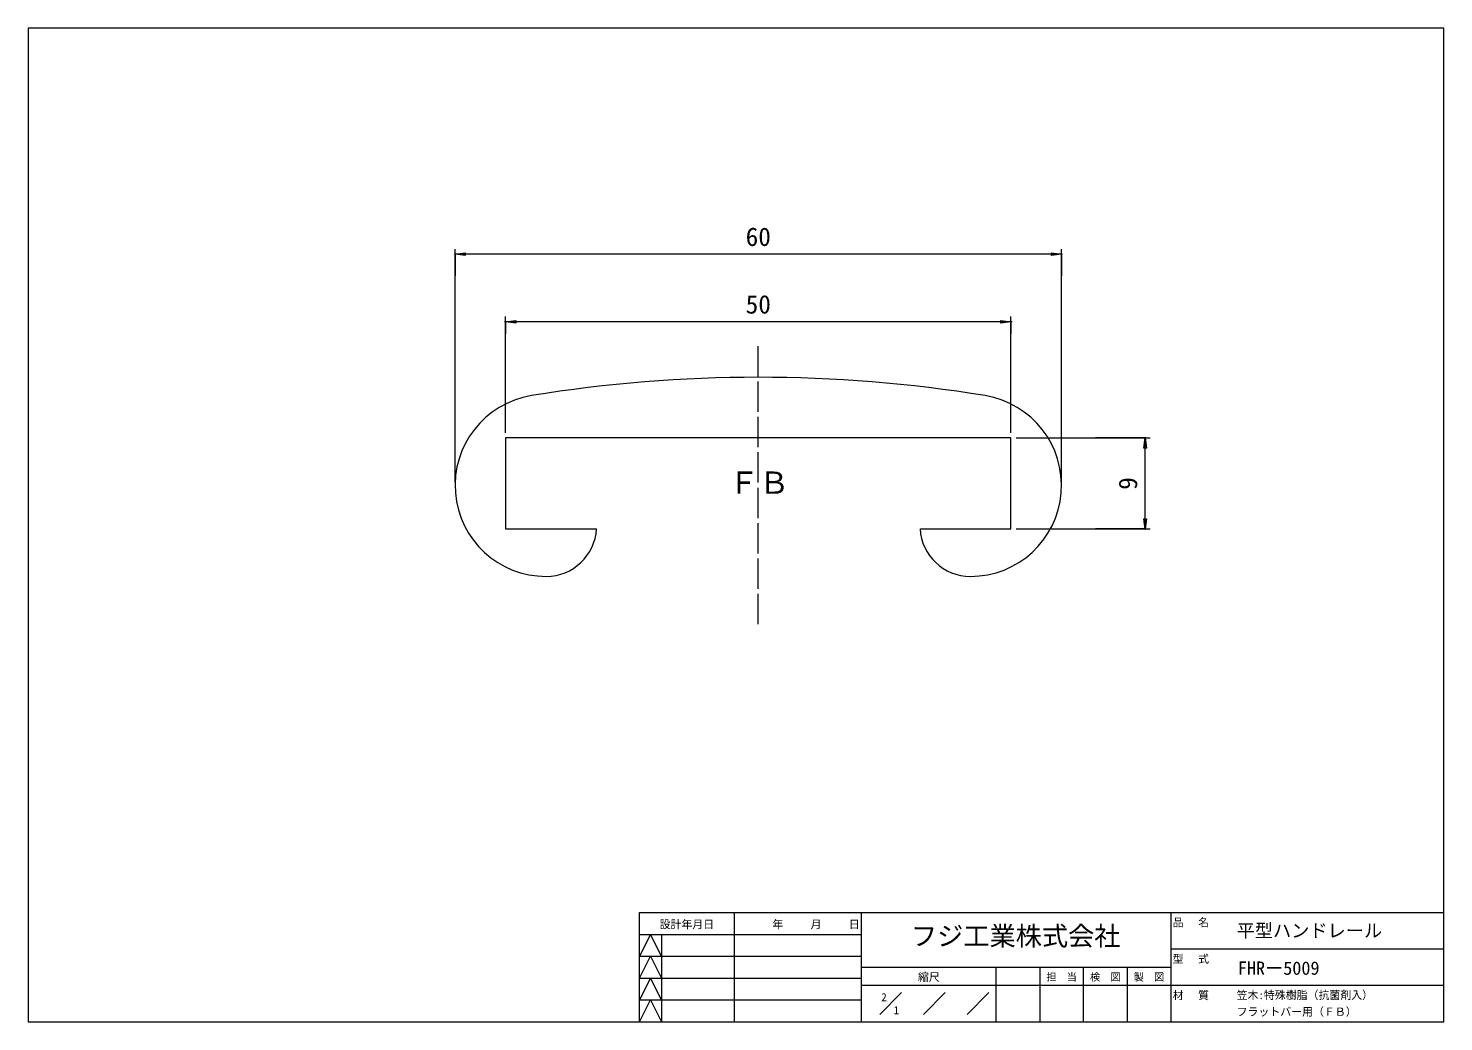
# Model space of a CAD drawing. Units: millimetres at full size, sheet at 2:1. Extents: x -75 to 65, y -49 to 50.
import ezdxf
from ezdxf.enums import TextEntityAlignment as Align

# ---------------------------------------------------------------- set-up
doc = ezdxf.new("R2010")
doc.units = ezdxf.units.MM
doc.header["$LTSCALE"] = 0.5
doc.header["$PDMODE"] = 32
doc.header["$PDSIZE"] = 0.1
doc.linetypes.add('LONG_DASHED1', pattern=[7, 6, -1])
for name, color, linetype, lineweight in [('0-0_0', 7, 'Continuous', 20), ('0-1_LEVEL001', 7, 'Continuous', 20), ('F-0', 7, 'Continuous', 18)]:
    doc.layers.add(name, color=color, linetype=linetype, lineweight=lineweight)
doc.styles.add('ＭＳ ゴシック', font='')
doc.styles.get('ＭＳ ゴシック').set_extended_font_data('MS Gothic')

msp = doc.modelspace()

# ---------------------------------------------------------------- linework, layer by layer
at = {"layer": '0-0_0'}
for p, q in [((-32.4724, 4.7475), (-32.4724, 27.774)), ((-32.4724, 27.274), (-32.4724, 25.1399)), ((27.5254, 4.7475), (27.5254, 27.774)), ((27.5254, 27.274), (27.5254, 25.1399)), ((-27.4735, 9.5847), (-27.4735, 21.0896)), ((22.5265, 9.5847), (22.5265, 21.0896)), ((-27.4735, 20.5895), (-27.4735, 19.3827)), ((22.5265, 20.5895), (22.5265, 19.3827)), ((23.0265, 9.0847), (36.3112, 9.0847)), ((35.8112, 9.0847), (30.8821, 9.0847)), ((23.0265, 0.0847), (36.3112, 0.0847)), ((35.8112, 0.0847), (30.8821, 0.0847))]:
    msp.add_line(p, q, dxfattribs=at)
at = {"layer": '0-0_0', "linetype": 'LONG_DASHED1'}
msp.add_line((-2.4735, -9.3346), (-2.4735, 18.504), dxfattribs=at)
at = {"layer": '0-0_0'}
for points in [[(-31.4724, 27.1423), (-32.4724, 27.274), (-31.4724, 27.4057)], [(26.5254, 27.4057), (27.5254, 27.274), (26.5254, 27.1423)], [(-26.4735, 20.4579), (-27.4735, 20.5895), (-26.4735, 20.7212)], [(21.5265, 20.7212), (22.5265, 20.5895), (21.5265, 20.4579)], [(35.6796, 8.0847), (35.8112, 9.0847), (35.9429, 8.0847)], [(35.9429, 1.0847), (35.8112, 0.0847), (35.6796, 1.0847)]]:
    msp.add_lwpolyline(points, close=True, dxfattribs=at)
msp.add_lwpolyline([(13.5265, 0.0847), (22.5265, 0.0847), (22.5265, 9.0847), (-27.4735, 9.0847), (-27.4735, 0.0847), (-18.4735, 0.0847)], dxfattribs=at)
for centre, radius, start, end in [((-2.4735, -124.9153), 140, 80.77538, 99.22461), ((-23.4735, 4.3905), 9, 99.22461, 270.13411), ((18.5265, 4.3905), 9, 269.86588, 80.77538), ((-23.4641, 0.3905), 5, 270.13411, 356.49303), ((18.5171, 0.3905), 5, 183.50696, 269.86588)]:
    msp.add_arc(centre, radius, start, end, dxfattribs=at)
at = {"layer": '0-0_0', "color": 4}
for p in [(-32.4724, 27.274), (27.5254, 27.274), (-27.4735, 20.5895), (22.5265, 20.5895), (35.8112, 9.0847), (35.8112, 0.0847)]:
    msp.add_point(p, dxfattribs=at)
at = {"layer": '0-1_LEVEL001'}
for p, q in [((27.5254, 27.274), (-32.4724, 27.274)), ((22.5265, 20.5895), (-27.4735, 20.5895)), ((35.8112, 0.0847), (35.8112, 9.0847))]:
    msp.add_line(p, q, dxfattribs=at)
at = {"layer": 'F-0'}
for p, q in [((-4.861, -37.8666), (-4.861, -48.6666)), ((7.739, -48.6666), (7.739, -37.8666)), ((38.339, -37.8666), (38.339, -48.6666)), ((-14.221, -40.0266), (7.739, -40.0266)), ((-12.061, -40.0266), (-12.061, -48.6666)), ((38.339, -41.4666), (65.339, -41.4666)), ((-14.221, -42.1866), (7.739, -42.1866)), ((7.739, -43.2666), (38.339, -43.2666)), ((21.059, -48.6666), (21.059, -43.2666)), ((25.379, -43.2666), (25.379, -48.6666)), ((29.699, -48.6666), (29.699, -43.2666)), ((34.019, -43.2666), (34.019, -48.6666)), ((-14.221, -44.3466), (7.739, -44.3466)), ((7.739, -45.0666), (38.339, -45.0666)), ((9.539, -47.9466), (11.699, -45.7866)), ((13.859, -47.9466), (16.019, -45.7866)), ((18.179, -47.9466), (20.339, -45.7866)), ((38.339, -45.0666), (65.339, -45.0666)), ((-14.221, -46.5066), (7.739, -46.5066))]:
    msp.add_line(p, q, dxfattribs=at)
msp.add_lwpolyline([(-74.701, -48.6666), (65.339, -48.6666), (65.339, 49.6134), (-74.701, 49.6134)], close=True, dxfattribs=at)
for points in [[(-14.221, -48.6666), (-14.221, -37.8666), (65.339, -37.8666)], [(-12.061, -42.1866), (-13.141, -40.0266), (-14.221, -42.1866)], [(-14.221, -44.3466), (-13.141, -42.1866), (-12.061, -44.3466)], [(-12.061, -46.5066), (-13.141, -44.3466), (-14.221, -46.5066)], [(-14.221, -48.6666), (-13.141, -46.5066), (-12.061, -48.6666)]]:
    msp.add_lwpolyline(points, dxfattribs=at)

# ---------------------------------------------------------------- texts
at = {"layer": '0-0_0', "style": 'ＭＳ ゴシック'}
for s, height, p in [('60', 1.833, (-3.7235, 27.524)), ('50', 1.833, (-3.7235, 20.8395)), ('平型ハンドレール', 1.32, (44.8499, -40.7143)), ('FHRー5009', 1.32, (44.9686, -44.4233)), ('2', 0.7918, (9.6961, -46.8764)), ('1', 0.7918, (10.929, -48.1624))]:
    msp.add_text(s, height=height, dxfattribs=at).set_placement(p, align=Align.BOTTOM_LEFT)
msp.add_text('9', height=1.833, rotation=90, dxfattribs=at).set_placement((35.5612, 3.9597), align=Align.BOTTOM_LEFT)
at = {"layer": '0-1_LEVEL001', "style": 'ＭＳ ゴシック'}
msp.add_text('ＦＢ', height=2.199, dxfattribs=at).set_placement((-5.4057, 2.9025), align=Align.BOTTOM_LEFT)
at = {"layer": 'F-0', "style": 'ＭＳ ゴシック'}
for s, height, p in [('設計年月日', 0.7918, (-12.241, -39.6666)), ('年', 0.7918, (-1.081, -39.6666)), ('月', 0.7918, (2.699, -39.6666)), ('日', 0.7918, (6.479, -39.6666)), ('フジ工業株式会社', 1.9, (12.6272, -41.7036)), ('品', 0.7918, (38.519, -39.4866)), ('名', 0.7918, (41.039, -39.4866)), ('型', 0.7918, (38.519, -43.0866)), ('式', 0.7918, (41.039, -43.0866)), ('縮尺', 0.7918, (13.319, -44.8866)), ('担\u3000当', 0.739, (26.027, -44.8386)), ('検\u3000図', 0.739, (30.347, -44.8386)), ('製\u3000図', 0.739, (34.667, -44.8386)), ('材', 0.7918, (38.519, -46.6866)), ('質', 0.7918, (41.039, -46.6866)), ('笠木:特殊樹脂（抗菌剤入）', 0.7918, (44.8499, -46.6688)), ('フラットバー用（ＦＢ）', 0.7918, (44.8499, -48.318))]:
    msp.add_text(s, height=height, dxfattribs=at).set_placement(p, align=Align.BOTTOM_LEFT)

doc.saveas('drawing.dxf')
